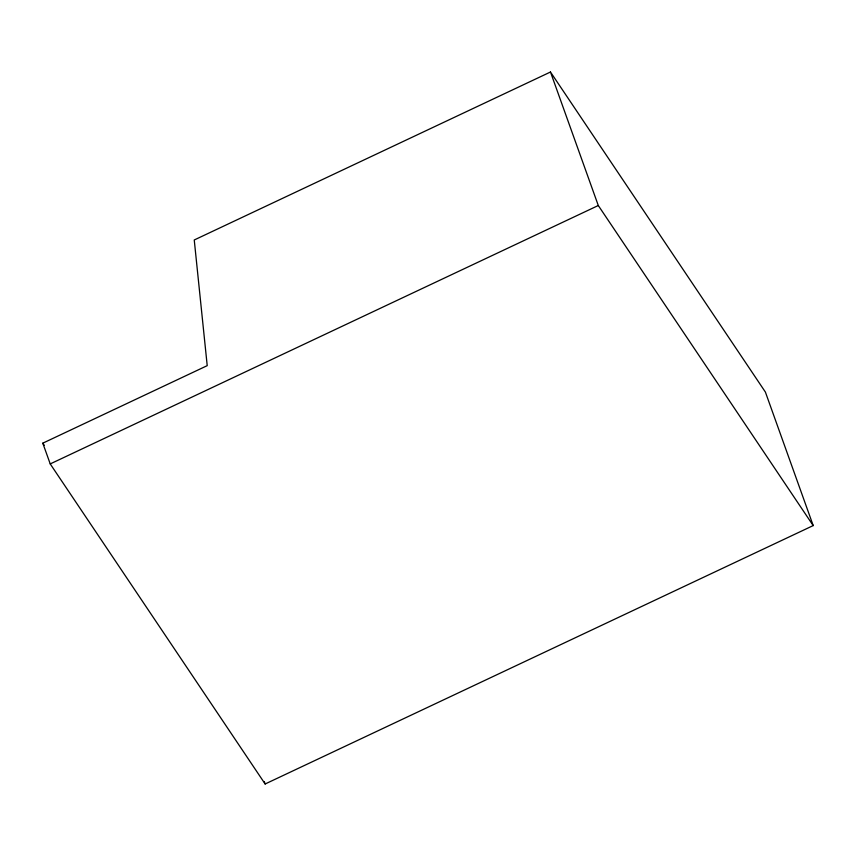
<?xml version="1.0" encoding="UTF-8"?>
<svg xmlns="http://www.w3.org/2000/svg" width="856" height="856" viewBox="0 0 856 856"><rect width="100%" height="100%" fill="white"/><g stroke="black" fill="none" stroke-linecap="round" stroke-linejoin="round"><path stroke-width="1.28" d="M550.483 72.011L194.248 239.98L207.216 365.651L42.8 443.173L50.226 463.92L265.146 783.989L813.2 525.584L765.403 392.08L550.483 72.011L598.291 205.515L813.2 525.584M50.226 463.92L598.291 205.515M42.8 443.173L44.234 445.302M264.269 781.549L265.146 783.989"/></g></svg>
